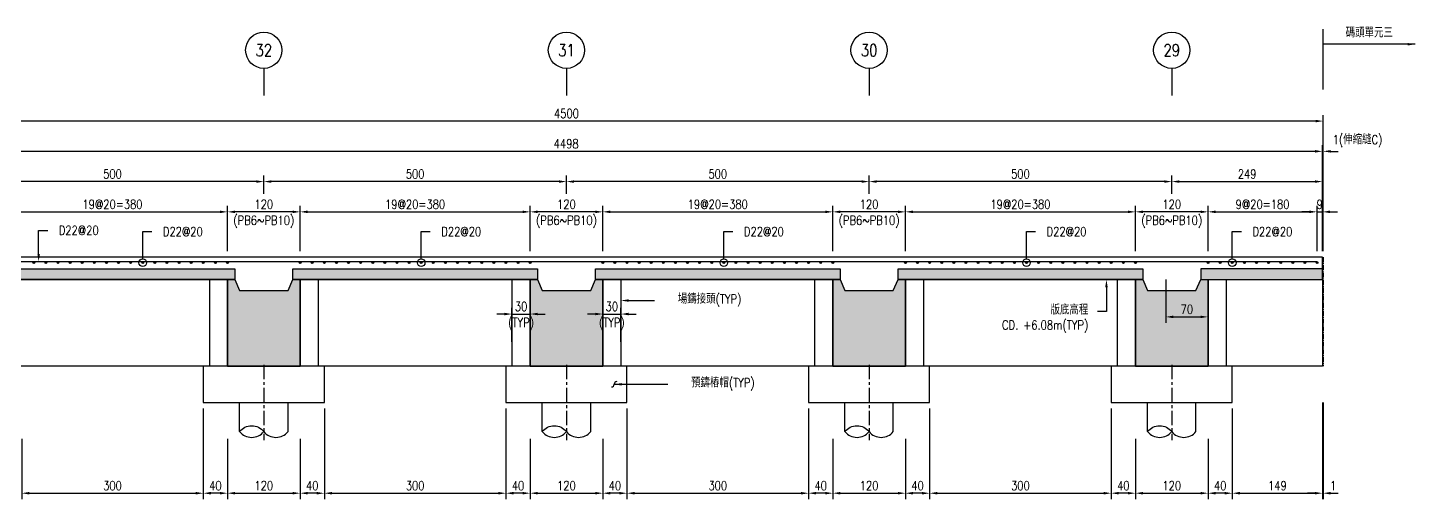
# Model space of a CAD drawing. Extents: x -791 to 13121, y -31587 to 2944.
# Drawn here: x 10134 to 12426, y -20940 to -20160 of the extents above; entities that cross this region are included whole.
import ezdxf
from ezdxf import colors
from ezdxf.entities.mleader import LeaderData, LeaderLine
from ezdxf.enums import TextEntityAlignment as Align
from ezdxf.math import Vec2, Vec3

# ---------------------------------------------------------------- set-up
doc = ezdxf.new("R2010")
doc.units = 0
doc.header["$LTSCALE"] = 0.05
doc.linetypes.add('CENTER', pattern=[50.8, 31.75, -6.35, 6.35, -6.35])
doc.layers.get('0').update_dxf_attribs({"linetype": 'CONTINUOUS'})
doc.layers.get('Defpoints').update_dxf_attribs({"linetype": 'CONTINUOUS'})
for name, color, linetype in [('HB_0', 7, 'CONTINUOUS'), ('HB_DIM', 1, 'CONTINUOUS'), ('HB_ReBar', 3, 'CONTINUOUS'), ('HB_SYMBOLS', 7, 'CONTINUOUS'), ('底圖', 7, 'CONTINUOUS'), ('預鑄梁', 4, 'CONTINUOUS'), ('預鑄版_HATCH', 253, 'CONTINUOUS')]:
    doc.layers.add(name, color=color, linetype=linetype)
doc.styles.get("Standard").update_dxf_attribs({"font": 'ROMANS.shx', "width": 0.8, "bigfont": 'lchinap.shx'})
doc.dimstyles.new('50cm', dxfattribs={"dimscale": 5, "dimtxt": 3, "dimasz": 2.5, "dimexe": 2, "dimexo": 2, "dimgap": 1, "dimtad": 1, "dimdsep": 46, "dimtxsty": 'Standard', "dimcen": 0, "dimclrt": 2, "dimadec": 0, "dimazin": 0, "dimtfac": 1, "dimtix": 1, "dimtmove": 2, "dimatfit": 3, "dimfxl": 0, "dimtolj": 1, "dimtzin": 0, "dimarcsym": 0})

# ---------------------------------------------------------------- blocks, each defined once
blk = doc.blocks.new('PS57')
at = {"layer": '預鑄版_HATCH', "linetype": 'Continuous'}
h = blk.add_hatch(color=256, dxfattribs=at)
h.dxf.hatch_style = 2
h.paths.add_polyline_path([(0, 18), (404, 18), (404, 0), (0, 0)])
at = {"layer": 'HB_0', "color": 7, "linetype": 'Continuous'}
blk.add_lwpolyline([(0, 18), (404, 18), (404, 0), (0, 0)], close=True, dxfattribs=at)
blk = doc.blocks.new('*D2085')
at = {"layer": 'Defpoints', "color": 0}
for p in [(690, 255), (310, 180), (690, 180)]:
    blk.add_point(p, dxfattribs=at)
at = {"layer": 'HB_DIM', "color": 0, "lineweight": -2}
for p, q in [((310, 190), (310, 265)), ((322.5, 255), (677.5, 255)), ((690, 190), (690, 265))]:
    blk.add_line(p, q, dxfattribs=at)
at = {"layer": 'HB_DIM', "color": 0}
for points in [[(322.5, 257.1), (322.5, 252.9), (310, 255)], [(677.5, 257.1), (677.5, 252.9), (690, 255)]]:
    blk.add_solid(points, dxfattribs=at)
at = {"layer": 'HB_DIM', "color": 2, "insert": (500, 267.5), "char_height": 15, "attachment_point": 5}
blk.add_mtext('\\A1;19@20=380', dxfattribs=at)
blk = doc.blocks.new('ReBarPoint')
at = {"layer": 'HB_0'}
h = blk.add_hatch(color=0, dxfattribs=at)
h.dxf.hatch_style = 1
edge = h.paths.add_edge_path()
edge.add_arc((0, 0), 1.5, 0, 360)
at = {"layer": 'HB_ReBar', "color": 0}
blk.add_circle((0, 0), 1.5, dxfattribs=at)
blk = doc.blocks.new('*D2086')
at = {"layer": 'Defpoints', "color": 0}
for p in [(350, -110), (650, -110), (650, -210)]:
    blk.add_point(p, dxfattribs=at)
at = {"layer": 'HB_DIM', "color": 0, "lineweight": -2}
for p, q in [((350, -120), (350, -220)), ((650, -120), (650, -220)), ((362.5, -210), (637.5, -210))]:
    blk.add_line(p, q, dxfattribs=at)
at = {"layer": 'HB_DIM', "color": 0}
for points in [[(362.5, -207.9), (362.5, -212.1), (350, -210)], [(637.5, -207.9), (637.5, -212.1), (650, -210)]]:
    blk.add_solid(points, dxfattribs=at)
at = {"layer": 'HB_DIM', "color": 2, "insert": (500, -197.5), "char_height": 15, "attachment_point": 5}
blk.add_mtext('\\A1;300', dxfattribs=at)
blk = doc.blocks.new('gr_t')
at = {"layer": 'HB_SYMBOLS', "color": 4, "linetype": 'Continuous'}
blk.add_line((0, -6), (0, -15), dxfattribs=at)
blk.add_circle((0, 0), 6, dxfattribs=at)
at = {"layer": 'HB_SYMBOLS', "color": 4, "linetype": 'Continuous', "width": 0.8}
blk.add_attdef('A', text='', height=4.5, dxfattribs=at).set_placement((0, 0), align=Align.MIDDLE)
blk = doc.blocks.new('*D2087')
at = {"layer": 'Defpoints', "color": 0}
for p in [(2499, 355), (2499, 180), (2500, 180)]:
    blk.add_point(p, dxfattribs=at)
at = {"layer": 'HB_DIM', "color": 0, "lineweight": -2}
for p, q in [((2486.5, 355), (2474, 355)), ((2499, 190), (2499, 365)), ((2500, 355), (2499, 355)), ((2500, 190), (2500, 365)), ((2512.5, 355), (2525, 355))]:
    blk.add_line(p, q, dxfattribs=at)
at = {"layer": 'HB_DIM', "color": 0}
for points in [[(2486.5, 357.1), (2486.5, 352.9), (2499, 355)], [(2512.5, 357.1), (2512.5, 352.9), (2500, 355)]]:
    blk.add_solid(points, dxfattribs=at)
at = {"layer": 'HB_DIM', "color": 2, "insert": (2556.9, 371.9), "char_height": 15, "attachment_point": 5}
blk.add_mtext('\\A1;1(伸縮縫C)', dxfattribs=at)
blk = doc.blocks.new('*D2088')
at = {"layer": 'Defpoints', "color": 0}
for p in [(2190, 255), (1810, 180), (2190, 180)]:
    blk.add_point(p, dxfattribs=at)
at = {"layer": 'HB_DIM', "color": 0, "lineweight": -2}
for p, q in [((1810, 190), (1810, 265)), ((1822.5, 255), (2177.5, 255)), ((2190, 190), (2190, 265))]:
    blk.add_line(p, q, dxfattribs=at)
at = {"layer": 'HB_DIM', "color": 0}
for points in [[(1822.5, 257.1), (1822.5, 252.9), (1810, 255)], [(2177.5, 257.1), (2177.5, 252.9), (2190, 255)]]:
    blk.add_solid(points, dxfattribs=at)
at = {"layer": 'HB_DIM', "color": 2, "insert": (2000, 267.5), "char_height": 15, "attachment_point": 5}
blk.add_mtext('\\A1;19@20=380', dxfattribs=at)
blk = doc.blocks.new('預鑄樁帽2x2')
at = {"layer": 'HB_0'}
blk.add_lwpolyline([(-100, 0), (100, 0), (100, 60), (-100, 60)], close=True, dxfattribs=at)
blk = doc.blocks.new('*D2089')
at = {"layer": 'Defpoints', "color": 0}
for p in [(1690, 255), (1310, 180), (1690, 180)]:
    blk.add_point(p, dxfattribs=at)
at = {"layer": 'HB_DIM', "color": 0, "lineweight": -2}
for p, q in [((1310, 190), (1310, 265)), ((1322.5, 255), (1677.5, 255)), ((1690, 190), (1690, 265))]:
    blk.add_line(p, q, dxfattribs=at)
at = {"layer": 'HB_DIM', "color": 0}
for points in [[(1322.5, 257.1), (1322.5, 252.9), (1310, 255)], [(1677.5, 257.1), (1677.5, 252.9), (1690, 255)]]:
    blk.add_solid(points, dxfattribs=at)
at = {"layer": 'HB_DIM', "color": 2, "insert": (1500, 267.5), "char_height": 15, "attachment_point": 5}
blk.add_mtext('\\A1;19@20=380', dxfattribs=at)
blk = doc.blocks.new('*D2090')
at = {"layer": 'Defpoints', "color": 0}
for p in [(1190, 255), (810, 180), (1190, 180)]:
    blk.add_point(p, dxfattribs=at)
at = {"layer": 'HB_DIM', "color": 0, "lineweight": -2}
for p, q in [((810, 190), (810, 265)), ((822.5, 255), (1177.5, 255)), ((1190, 190), (1190, 265))]:
    blk.add_line(p, q, dxfattribs=at)
at = {"layer": 'HB_DIM', "color": 0}
for points in [[(822.5, 257.1), (822.5, 252.9), (810, 255)], [(1177.5, 257.1), (1177.5, 252.9), (1190, 255)]]:
    blk.add_solid(points, dxfattribs=at)
at = {"layer": 'HB_DIM', "color": 2, "insert": (1000, 267.5), "char_height": 15, "attachment_point": 5}
blk.add_mtext('\\A1;19@20=380', dxfattribs=at)
blk = doc.blocks.new('*D2091')
at = {"layer": 'Defpoints', "color": 0}
for p in [(2490, 255), (2310, 180), (2490, 180)]:
    blk.add_point(p, dxfattribs=at)
at = {"layer": 'HB_DIM', "color": 0, "lineweight": -2}
for p, q in [((2310, 190), (2310, 265)), ((2322.5, 255), (2477.5, 255)), ((2490, 190), (2490, 265))]:
    blk.add_line(p, q, dxfattribs=at)
at = {"layer": 'HB_DIM', "color": 0}
for points in [[(2322.5, 257.1), (2322.5, 252.9), (2310, 255)], [(2477.5, 257.1), (2477.5, 252.9), (2490, 255)]]:
    blk.add_solid(points, dxfattribs=at)
at = {"layer": 'HB_DIM', "color": 2, "insert": (2400, 267.5), "char_height": 15, "attachment_point": 5}
blk.add_mtext('\\A1;9@20=180', dxfattribs=at)
blk = doc.blocks.new('*D2092')
at = {"layer": 'Defpoints', "color": 0}
for p in [(2499, 255), (2490, 180), (2499, 180)]:
    blk.add_point(p, dxfattribs=at)
at = {"layer": 'HB_DIM', "color": 0, "lineweight": -2}
for p, q in [((2477.5, 255), (2465, 255)), ((2490, 190), (2490, 265)), ((2490, 255), (2499, 255)), ((2499, 190), (2499, 265)), ((2511.5, 255), (2524, 255))]:
    blk.add_line(p, q, dxfattribs=at)
at = {"layer": 'HB_DIM', "color": 0}
for points in [[(2477.5, 257.1), (2477.5, 252.9), (2490, 255)], [(2511.5, 257.1), (2511.5, 252.9), (2499, 255)]]:
    blk.add_solid(points, dxfattribs=at)
at = {"layer": 'HB_DIM', "color": 2, "insert": (2494.5, 267.5), "char_height": 15, "attachment_point": 5}
blk.add_mtext('\\A1;9', dxfattribs=at)
blk = doc.blocks.new('*D2093')
at = {"layer": 'Defpoints', "color": 0}
for p in [(2240, 153), (2310, 143), (2310, 81.4)]:
    blk.add_point(p, dxfattribs=at)
at = {"layer": 'HB_DIM', "color": 0, "lineweight": -2}
for p, q in [((2240, 143), (2240, 71.4)), ((2310, 133), (2310, 71.4)), ((2252.5, 81.4), (2297.5, 81.4))]:
    blk.add_line(p, q, dxfattribs=at)
at = {"layer": 'HB_DIM', "color": 0}
for points in [[(2252.5, 83.5), (2252.5, 79.3), (2240, 81.4)], [(2297.5, 83.5), (2297.5, 79.3), (2310, 81.4)]]:
    blk.add_solid(points, dxfattribs=at)
at = {"layer": 'HB_DIM', "color": 2, "insert": (2275, 93.9), "char_height": 15, "attachment_point": 5}
blk.add_mtext('\\A1;70', dxfattribs=at)
blk = doc.blocks.new('*D2094')
at = {"layer": 'Defpoints', "color": 0}
for p in [(1850, -110), (2150, -110), (2150, -210)]:
    blk.add_point(p, dxfattribs=at)
at = {"layer": 'HB_DIM', "color": 0, "lineweight": -2}
for p, q in [((1850, -120), (1850, -220)), ((2150, -120), (2150, -220)), ((1862.5, -210), (2137.5, -210))]:
    blk.add_line(p, q, dxfattribs=at)
at = {"layer": 'HB_DIM', "color": 0}
for points in [[(1862.5, -207.9), (1862.5, -212.1), (1850, -210)], [(2137.5, -207.9), (2137.5, -212.1), (2150, -210)]]:
    blk.add_solid(points, dxfattribs=at)
at = {"layer": 'HB_DIM', "color": 2, "insert": (2000, -197.5), "char_height": 15, "attachment_point": 5}
blk.add_mtext('\\A1;300', dxfattribs=at)
blk = doc.blocks.new('*D2095')
at = {"layer": 'Defpoints', "color": 0}
for p in [(2499, -50), (2350, -110), (2499, -210)]:
    blk.add_point(p, dxfattribs=at)
at = {"layer": 'HB_DIM', "color": 0, "lineweight": -2}
for p, q in [((2499, -60), (2499, -220)), ((2350, -120), (2350, -220)), ((2362.5, -210), (2486.5, -210))]:
    blk.add_line(p, q, dxfattribs=at)
at = {"layer": 'HB_DIM', "color": 0}
for points in [[(2362.5, -207.9), (2362.5, -212.1), (2350, -210)], [(2486.5, -207.9), (2486.5, -212.1), (2499, -210)]]:
    blk.add_solid(points, dxfattribs=at)
at = {"layer": 'HB_DIM', "color": 2, "insert": (2424.5, -197.5), "char_height": 15, "attachment_point": 5}
blk.add_mtext('\\A1;149', dxfattribs=at)
blk = doc.blocks.new('*D2096')
at = {"layer": 'Defpoints', "color": 0}
for p in [(1350, -110), (1650, -110), (1650, -210)]:
    blk.add_point(p, dxfattribs=at)
at = {"layer": 'HB_DIM', "color": 0, "lineweight": -2}
for p, q in [((1350, -120), (1350, -220)), ((1650, -120), (1650, -220)), ((1362.5, -210), (1637.5, -210))]:
    blk.add_line(p, q, dxfattribs=at)
at = {"layer": 'HB_DIM', "color": 0}
for points in [[(1362.5, -207.9), (1362.5, -212.1), (1350, -210)], [(1637.5, -207.9), (1637.5, -212.1), (1650, -210)]]:
    blk.add_solid(points, dxfattribs=at)
at = {"layer": 'HB_DIM', "color": 2, "insert": (1500, -197.5), "char_height": 15, "attachment_point": 5}
blk.add_mtext('\\A1;300', dxfattribs=at)
blk = doc.blocks.new('*D2097')
at = {"layer": 'Defpoints', "color": 0}
for p in [(850, -110), (1150, -110), (1150, -210)]:
    blk.add_point(p, dxfattribs=at)
at = {"layer": 'HB_DIM', "color": 0, "lineweight": -2}
for p, q in [((850, -120), (850, -220)), ((1150, -120), (1150, -220)), ((862.5, -210), (1137.5, -210))]:
    blk.add_line(p, q, dxfattribs=at)
at = {"layer": 'HB_DIM', "color": 0}
for points in [[(862.5, -207.9), (862.5, -212.1), (850, -210)], [(1137.5, -207.9), (1137.5, -212.1), (1150, -210)]]:
    blk.add_solid(points, dxfattribs=at)
at = {"layer": 'HB_DIM', "color": 2, "insert": (1000, -197.5), "char_height": 15, "attachment_point": 5}
blk.add_mtext('\\A1;300', dxfattribs=at)
blk = doc.blocks.new('*D2098')
at = {"layer": 'Defpoints', "color": 0}
for p in [(2499, -50), (2500, -50), (2500, -210)]:
    blk.add_point(p, dxfattribs=at)
at = {"layer": 'HB_DIM', "color": 0, "lineweight": -2}
for p, q in [((2499, -60), (2499, -220)), ((2500, -60), (2500, -220)), ((2486.5, -210), (2474, -210)), ((2499, -210), (2500, -210)), ((2512.5, -210), (2525, -210))]:
    blk.add_line(p, q, dxfattribs=at)
at = {"layer": 'HB_DIM', "color": 0}
for points in [[(2486.5, -207.9), (2486.5, -212.1), (2499, -210)], [(2512.5, -207.9), (2512.5, -212.1), (2500, -210)]]:
    blk.add_solid(points, dxfattribs=at)
at = {"layer": 'HB_DIM', "color": 2, "insert": (2516.6, -197.5), "char_height": 15, "attachment_point": 5}
blk.add_mtext('\\A1;1', dxfattribs=at)
blk = doc.blocks.new('PS7a')
at = {"layer": '預鑄版_HATCH', "linetype": 'Continuous'}
h = blk.add_hatch(color=256, dxfattribs=at)
h.dxf.hatch_style = 2
h.paths.add_polyline_path([(23601.6, 1829.4), (23802.6, 1829.4), (23802.6, 1811.4), (23601.6, 1811.4)])
at = {"layer": 'HB_0', "color": 7, "linetype": 'Continuous'}
blk.add_lwpolyline([(23601.6, 1829.4), (23802.6, 1829.4), (23802.6, 1811.4), (23601.6, 1811.4)], close=True, dxfattribs=at)
blk = doc.blocks.new('*D2101')
at = {"layer": 'Defpoints', "color": 0}
for p in [(0, 405), (0, 405), (2500, 355.1)]:
    blk.add_point(p, dxfattribs=at)
at = {"layer": 'HB_DIM', "color": 0, "lineweight": -2}
for p, q in [((2500, 365.1), (2500, 415)), ((2487.5, 405), (12.5, 405))]:
    blk.add_line(p, q, dxfattribs=at)
at = {"layer": 'HB_DIM', "color": 0}
for points in [[(12.5, 407.1), (12.5, 402.9), (0, 405)], [(2487.5, 407.1), (2487.5, 402.9), (2500, 405)]]:
    blk.add_solid(points, dxfattribs=at)
at = {"layer": 'HB_DIM', "color": 2, "insert": (1250, 417.5), "char_height": 15, "attachment_point": 5}
blk.add_mtext('\\A1;4500', dxfattribs=at)
blk = doc.blocks.new('*D2102')
at = {"layer": 'Defpoints', "color": 0}
for p in [(0, 355), (0, 355), (2499, 305.1)]:
    blk.add_point(p, dxfattribs=at)
at = {"layer": 'HB_DIM', "color": 0, "lineweight": -2}
for p, q in [((2486.5, 355), (12.5, 355)), ((2499, 315.1), (2499, 365))]:
    blk.add_line(p, q, dxfattribs=at)
at = {"layer": 'HB_DIM', "color": 0}
for points in [[(12.5, 357.1), (12.5, 352.9), (0, 355)], [(2486.5, 357.1), (2486.5, 352.9), (2499, 355)]]:
    blk.add_solid(points, dxfattribs=at)
at = {"layer": 'HB_DIM', "color": 2, "insert": (1249.5, 367.5), "char_height": 15, "attachment_point": 5}
blk.add_mtext('\\A1;4498', dxfattribs=at)
blk = doc.blocks.new('_DotBlank')
at = {"color": 0, "linetype": 'ByBlock', "lineweight": -2}
blk.add_line((-0.5, 0), (-1, 0), dxfattribs=at)
blk.add_circle((0, 0), 0.5, dxfattribs=at)
blk = doc.blocks.new('PB7')
at = {"layer": 'HB_0'}
h = blk.add_hatch(color=253, dxfattribs=at)
h.dxf.hatch_style = 1
h.paths.add_polyline_path([(0, 0), (0, 143), (12, 143), (20, 125), (100, 125), (108, 143), (120, 143), (120, 0)])
at = {"layer": '預鑄梁'}
blk.add_lwpolyline([(0, 0), (0, 143), (12, 143), (20, 125), (100, 125), (108, 143), (120, 143), (120, 0), (0, 0)], dxfattribs=at)
blk = doc.blocks.new('*D2103')
at = {"layer": 'Defpoints', "color": 0}
for p in [(1190, 86.1), (1160, 30), (1190, 30)]:
    blk.add_point(p, dxfattribs=at)
at = {"layer": 'HB_DIM', "color": 0, "lineweight": -2}
for p, q in [((1160, 40), (1160, 96.1)), ((1190, 40), (1190, 96.1)), ((1147.5, 86.1), (1135, 86.1)), ((1160, 86.1), (1190, 86.1)), ((1202.5, 86.1), (1215, 86.1))]:
    blk.add_line(p, q, dxfattribs=at)
at = {"layer": 'HB_DIM', "color": 0}
for points in [[(1147.5, 88.2), (1147.5, 84), (1160, 86.1)], [(1202.5, 88.2), (1202.5, 84), (1190, 86.1)]]:
    blk.add_solid(points, dxfattribs=at)
at = {"layer": 'HB_DIM', "color": 2, "char_height": 15, "attachment_point": 5}
for s, insert in [('\\A1;30', (1175, 98.6)), ('\\A1;(TYP)', (1175, 69.6))]:
    blk.add_mtext(s, dxfattribs=dict(at, insert=insert))
blk = doc.blocks.new('*D2104')
at = {"layer": 'Defpoints', "color": 0}
for p in [(1340, 86.1), (1310, 30), (1340, 30)]:
    blk.add_point(p, dxfattribs=at)
at = {"layer": 'HB_DIM', "color": 0, "lineweight": -2}
for p, q in [((1310, 40), (1310, 96.1)), ((1340, 40), (1340, 96.1)), ((1297.5, 86.1), (1285, 86.1)), ((1310, 86.1), (1340, 86.1)), ((1352.5, 86.1), (1365, 86.1))]:
    blk.add_line(p, q, dxfattribs=at)
at = {"layer": 'HB_DIM', "color": 0}
for points in [[(1297.5, 88.2), (1297.5, 84), (1310, 86.1)], [(1352.5, 88.2), (1352.5, 84), (1340, 86.1)]]:
    blk.add_solid(points, dxfattribs=at)
at = {"layer": 'HB_DIM', "color": 2, "char_height": 15, "attachment_point": 5}
for s, insert in [('\\A1;30', (1325, 98.6)), ('\\A1;(TYP)', (1325, 69.6))]:
    blk.add_mtext(s, dxfattribs=dict(at, insert=insert))
blk = doc.blocks.new('*D2105')
at = {"layer": 'Defpoints', "color": 0}
for p in [(250, 305), (250, 275), (750, 275)]:
    blk.add_point(p, dxfattribs=at)
at = {"layer": 'HB_DIM', "color": 0, "lineweight": -2}
for p, q in [((250, 285), (250, 315)), ((737.5, 305), (262.5, 305)), ((750, 285), (750, 315))]:
    blk.add_line(p, q, dxfattribs=at)
at = {"layer": 'HB_DIM', "color": 0}
for points in [[(262.5, 307.1), (262.5, 302.9), (250, 305)], [(737.5, 307.1), (737.5, 302.9), (750, 305)]]:
    blk.add_solid(points, dxfattribs=at)
at = {"layer": 'HB_DIM', "color": 2, "insert": (500, 317.5), "char_height": 15, "attachment_point": 5}
blk.add_mtext('\\A1;500', dxfattribs=at)
blk = doc.blocks.new('*D2106')
at = {"layer": 'Defpoints', "color": 0}
for p in [(2499, 305), (2250, 275), (2499, 275)]:
    blk.add_point(p, dxfattribs=at)
at = {"layer": 'HB_DIM', "color": 0, "lineweight": -2}
for p, q in [((2250, 285), (2250, 315)), ((2262.5, 305), (2486.5, 305)), ((2499, 285), (2499, 315))]:
    blk.add_line(p, q, dxfattribs=at)
at = {"layer": 'HB_DIM', "color": 0}
for points in [[(2262.5, 307.1), (2262.5, 302.9), (2250, 305)], [(2486.5, 307.1), (2486.5, 302.9), (2499, 305)]]:
    blk.add_solid(points, dxfattribs=at)
at = {"layer": 'HB_DIM', "color": 2, "insert": (2374.5, 317.5), "char_height": 15, "attachment_point": 5}
blk.add_mtext('\\A1;249', dxfattribs=at)
blk = doc.blocks.new('*D2107')
at = {"layer": 'Defpoints', "color": 0}
for p in [(1750, 305), (1750, 275), (2250, 275)]:
    blk.add_point(p, dxfattribs=at)
at = {"layer": 'HB_DIM', "color": 0, "lineweight": -2}
for p, q in [((1750, 285), (1750, 315)), ((2237.5, 305), (1762.5, 305)), ((2250, 285), (2250, 315))]:
    blk.add_line(p, q, dxfattribs=at)
at = {"layer": 'HB_DIM', "color": 0}
for points in [[(1762.5, 307.1), (1762.5, 302.9), (1750, 305)], [(2237.5, 307.1), (2237.5, 302.9), (2250, 305)]]:
    blk.add_solid(points, dxfattribs=at)
at = {"layer": 'HB_DIM', "color": 2, "insert": (2000, 317.5), "char_height": 15, "attachment_point": 5}
blk.add_mtext('\\A1;500', dxfattribs=at)
blk = doc.blocks.new('*D2108')
at = {"layer": 'Defpoints', "color": 0}
for p in [(1250, 305), (1250, 275), (1750, 275)]:
    blk.add_point(p, dxfattribs=at)
at = {"layer": 'HB_DIM', "color": 0, "lineweight": -2}
for p, q in [((1250, 285), (1250, 315)), ((1737.5, 305), (1262.5, 305)), ((1750, 285), (1750, 315))]:
    blk.add_line(p, q, dxfattribs=at)
at = {"layer": 'HB_DIM', "color": 0}
for points in [[(1262.5, 307.1), (1262.5, 302.9), (1250, 305)], [(1737.5, 307.1), (1737.5, 302.9), (1750, 305)]]:
    blk.add_solid(points, dxfattribs=at)
at = {"layer": 'HB_DIM', "color": 2, "insert": (1500, 317.5), "char_height": 15, "attachment_point": 5}
blk.add_mtext('\\A1;500', dxfattribs=at)
blk = doc.blocks.new('*D2109')
at = {"layer": 'Defpoints', "color": 0}
for p in [(750, 305), (750, 275), (1250, 275)]:
    blk.add_point(p, dxfattribs=at)
at = {"layer": 'HB_DIM', "color": 0, "lineweight": -2}
for p, q in [((750, 285), (750, 315)), ((1237.5, 305), (762.5, 305)), ((1250, 285), (1250, 315))]:
    blk.add_line(p, q, dxfattribs=at)
at = {"layer": 'HB_DIM', "color": 0}
for points in [[(762.5, 307.1), (762.5, 302.9), (750, 305)], [(1237.5, 307.1), (1237.5, 302.9), (1250, 305)]]:
    blk.add_solid(points, dxfattribs=at)
at = {"layer": 'HB_DIM', "color": 2, "insert": (1000, 317.5), "char_height": 15, "attachment_point": 5}
blk.add_mtext('\\A1;500', dxfattribs=at)
blk = doc.blocks.new('*D2112')
at = {"layer": 'Defpoints', "color": 0}
for p in [(690, 255), (690, 180), (810, 180)]:
    blk.add_point(p, dxfattribs=at)
at = {"layer": 'HB_DIM', "color": 0, "lineweight": -2}
for p, q in [((690, 190), (690, 265)), ((797.5, 255), (702.5, 255)), ((810, 190), (810, 265))]:
    blk.add_line(p, q, dxfattribs=at)
at = {"layer": 'HB_DIM', "color": 0}
for points in [[(702.5, 257.1), (702.5, 252.9), (690, 255)], [(797.5, 257.1), (797.5, 252.9), (810, 255)]]:
    blk.add_solid(points, dxfattribs=at)
at = {"layer": 'HB_DIM', "color": 2, "char_height": 15, "attachment_point": 5}
for s, insert in [('\\A1;120', (750, 267.5)), ('\\A1;(PB6~PB10)', (750, 238.6))]:
    blk.add_mtext(s, dxfattribs=dict(at, insert=insert))
blk = doc.blocks.new('*D2113')
at = {"layer": 'Defpoints', "color": 0}
for p in [(1190, 255), (1190, 180), (1310, 180)]:
    blk.add_point(p, dxfattribs=at)
at = {"layer": 'HB_DIM', "color": 0, "lineweight": -2}
for p, q in [((1190, 190), (1190, 265)), ((1297.5, 255), (1202.5, 255)), ((1310, 190), (1310, 265))]:
    blk.add_line(p, q, dxfattribs=at)
at = {"layer": 'HB_DIM', "color": 0}
for points in [[(1202.5, 257.1), (1202.5, 252.9), (1190, 255)], [(1297.5, 257.1), (1297.5, 252.9), (1310, 255)]]:
    blk.add_solid(points, dxfattribs=at)
at = {"layer": 'HB_DIM', "color": 2, "char_height": 15, "attachment_point": 5}
for s, insert in [('\\A1;120', (1250, 267.5)), ('\\A1;(PB6~PB10)', (1250, 238.6))]:
    blk.add_mtext(s, dxfattribs=dict(at, insert=insert))
blk = doc.blocks.new('*D2114')
at = {"layer": 'Defpoints', "color": 0}
for p in [(1690, 255), (1690, 180), (1810, 180)]:
    blk.add_point(p, dxfattribs=at)
at = {"layer": 'HB_DIM', "color": 0, "lineweight": -2}
for p, q in [((1690, 190), (1690, 265)), ((1797.5, 255), (1702.5, 255)), ((1810, 190), (1810, 265))]:
    blk.add_line(p, q, dxfattribs=at)
at = {"layer": 'HB_DIM', "color": 0}
for points in [[(1702.5, 257.1), (1702.5, 252.9), (1690, 255)], [(1797.5, 257.1), (1797.5, 252.9), (1810, 255)]]:
    blk.add_solid(points, dxfattribs=at)
at = {"layer": 'HB_DIM', "color": 2, "char_height": 15, "attachment_point": 5}
for s, insert in [('\\A1;120', (1750, 267.5)), ('\\A1;(PB6~PB10)', (1750, 238.6))]:
    blk.add_mtext(s, dxfattribs=dict(at, insert=insert))
blk = doc.blocks.new('*D2115')
at = {"layer": 'Defpoints', "color": 0}
for p in [(2190, 255), (2190, 180), (2310, 180)]:
    blk.add_point(p, dxfattribs=at)
at = {"layer": 'HB_DIM', "color": 0, "lineweight": -2}
for p, q in [((2190, 190), (2190, 265)), ((2297.5, 255), (2202.5, 255)), ((2310, 190), (2310, 265))]:
    blk.add_line(p, q, dxfattribs=at)
at = {"layer": 'HB_DIM', "color": 0}
for points in [[(2202.5, 257.1), (2202.5, 252.9), (2190, 255)], [(2297.5, 257.1), (2297.5, 252.9), (2310, 255)]]:
    blk.add_solid(points, dxfattribs=at)
at = {"layer": 'HB_DIM', "color": 2, "char_height": 15, "attachment_point": 5}
for s, insert in [('\\A1;120', (2250, 267.5)), ('\\A1;(PB6~PB10)', (2250, 238.6))]:
    blk.add_mtext(s, dxfattribs=dict(at, insert=insert))
blk = doc.blocks.new('80cm直樁')
at = {"layer": 'HB_0', "linetype": 'Continuous'}
for p, q in [((-40, -48.1), (-40, 0)), ((40, -48.1), (40, 0))]:
    blk.add_line(p, q, dxfattribs=at)
for points in [[(-40, -48.1, -0.48), (0, -48.1, 0.48), (40, -48.1, 0.48)], [(-40, -48.1, 0.48), (0, -48.1, 0.48)]]:
    blk.add_lwpolyline(points, format="xyb", dxfattribs=at)
at = {"layer": 'HB_DIM', "color": 1, "linetype": 'CENTER', "ltscale": 15}
blk.add_line((0, 62.2), (0, -62.2), dxfattribs=at)
blk = doc.blocks.new('*D2119')
at = {"layer": 'Defpoints', "color": 0}
for p in [(690, -110), (810, -110), (810, -210)]:
    blk.add_point(p, dxfattribs=at)
at = {"layer": 'HB_DIM', "color": 0, "lineweight": -2}
for p, q in [((690, -120), (690, -220)), ((810, -120), (810, -220)), ((702.5, -210), (797.5, -210))]:
    blk.add_line(p, q, dxfattribs=at)
at = {"layer": 'HB_DIM', "color": 0}
for points in [[(702.5, -207.9), (702.5, -212.1), (690, -210)], [(797.5, -207.9), (797.5, -212.1), (810, -210)]]:
    blk.add_solid(points, dxfattribs=at)
at = {"layer": 'HB_DIM', "color": 2, "insert": (750, -197.5), "char_height": 15, "attachment_point": 5}
blk.add_mtext('\\A1;120', dxfattribs=at)
blk = doc.blocks.new('*D2120')
at = {"layer": 'Defpoints', "color": 0}
for p in [(850, -60), (810, -110), (810, -210)]:
    blk.add_point(p, dxfattribs=at)
at = {"layer": 'HB_DIM', "color": 0, "lineweight": -2}
for p, q in [((850, -70), (850, -220)), ((810, -120), (810, -220)), ((837.5, -210), (822.5, -210))]:
    blk.add_line(p, q, dxfattribs=at)
at = {"layer": 'HB_DIM', "color": 0}
for points in [[(822.5, -207.9), (822.5, -212.1), (810, -210)], [(837.5, -207.9), (837.5, -212.1), (850, -210)]]:
    blk.add_solid(points, dxfattribs=at)
at = {"layer": 'HB_DIM', "color": 2, "insert": (830, -197.5), "char_height": 15, "attachment_point": 5}
blk.add_mtext('\\A1;40', dxfattribs=at)
blk = doc.blocks.new('*D2121')
at = {"layer": 'Defpoints', "color": 0}
for p in [(650, -60), (690, -110), (650, -210)]:
    blk.add_point(p, dxfattribs=at)
at = {"layer": 'HB_DIM', "color": 0, "lineweight": -2}
for p, q in [((650, -70), (650, -220)), ((690, -120), (690, -220)), ((677.5, -210), (662.5, -210))]:
    blk.add_line(p, q, dxfattribs=at)
at = {"layer": 'HB_DIM', "color": 0}
for points in [[(662.5, -207.9), (662.5, -212.1), (650, -210)], [(677.5, -207.9), (677.5, -212.1), (690, -210)]]:
    blk.add_solid(points, dxfattribs=at)
at = {"layer": 'HB_DIM', "color": 2, "insert": (670, -197.5), "char_height": 15, "attachment_point": 5}
blk.add_mtext('\\A1;40', dxfattribs=at)
blk = doc.blocks.new('*D2122')
at = {"layer": 'Defpoints', "color": 0}
for p in [(1190, -110), (1310, -110), (1310, -210)]:
    blk.add_point(p, dxfattribs=at)
at = {"layer": 'HB_DIM', "color": 0, "lineweight": -2}
for p, q in [((1190, -120), (1190, -220)), ((1310, -120), (1310, -220)), ((1202.5, -210), (1297.5, -210))]:
    blk.add_line(p, q, dxfattribs=at)
at = {"layer": 'HB_DIM', "color": 0}
for points in [[(1202.5, -207.9), (1202.5, -212.1), (1190, -210)], [(1297.5, -207.9), (1297.5, -212.1), (1310, -210)]]:
    blk.add_solid(points, dxfattribs=at)
at = {"layer": 'HB_DIM', "color": 2, "insert": (1250, -197.5), "char_height": 15, "attachment_point": 5}
blk.add_mtext('\\A1;120', dxfattribs=at)
blk = doc.blocks.new('*D2123')
at = {"layer": 'Defpoints', "color": 0}
for p in [(1350, -60), (1310, -110), (1310, -210)]:
    blk.add_point(p, dxfattribs=at)
at = {"layer": 'HB_DIM', "color": 0, "lineweight": -2}
for p, q in [((1350, -70), (1350, -220)), ((1310, -120), (1310, -220)), ((1337.5, -210), (1322.5, -210))]:
    blk.add_line(p, q, dxfattribs=at)
at = {"layer": 'HB_DIM', "color": 0}
for points in [[(1322.5, -207.9), (1322.5, -212.1), (1310, -210)], [(1337.5, -207.9), (1337.5, -212.1), (1350, -210)]]:
    blk.add_solid(points, dxfattribs=at)
at = {"layer": 'HB_DIM', "color": 2, "insert": (1330, -197.5), "char_height": 15, "attachment_point": 5}
blk.add_mtext('\\A1;40', dxfattribs=at)
blk = doc.blocks.new('*D2124')
at = {"layer": 'Defpoints', "color": 0}
for p in [(1150, -60), (1190, -110), (1150, -210)]:
    blk.add_point(p, dxfattribs=at)
at = {"layer": 'HB_DIM', "color": 0, "lineweight": -2}
for p, q in [((1150, -70), (1150, -220)), ((1190, -120), (1190, -220)), ((1177.5, -210), (1162.5, -210))]:
    blk.add_line(p, q, dxfattribs=at)
at = {"layer": 'HB_DIM', "color": 0}
for points in [[(1162.5, -207.9), (1162.5, -212.1), (1150, -210)], [(1177.5, -207.9), (1177.5, -212.1), (1190, -210)]]:
    blk.add_solid(points, dxfattribs=at)
at = {"layer": 'HB_DIM', "color": 2, "insert": (1170, -197.5), "char_height": 15, "attachment_point": 5}
blk.add_mtext('\\A1;40', dxfattribs=at)
blk = doc.blocks.new('*D2125')
at = {"layer": 'Defpoints', "color": 0}
for p in [(1690, -110), (1810, -110), (1810, -210)]:
    blk.add_point(p, dxfattribs=at)
at = {"layer": 'HB_DIM', "color": 0, "lineweight": -2}
for p, q in [((1690, -120), (1690, -220)), ((1810, -120), (1810, -220)), ((1702.5, -210), (1797.5, -210))]:
    blk.add_line(p, q, dxfattribs=at)
at = {"layer": 'HB_DIM', "color": 0}
for points in [[(1702.5, -207.9), (1702.5, -212.1), (1690, -210)], [(1797.5, -207.9), (1797.5, -212.1), (1810, -210)]]:
    blk.add_solid(points, dxfattribs=at)
at = {"layer": 'HB_DIM', "color": 2, "insert": (1750, -197.5), "char_height": 15, "attachment_point": 5}
blk.add_mtext('\\A1;120', dxfattribs=at)
blk = doc.blocks.new('*D2126')
at = {"layer": 'Defpoints', "color": 0}
for p in [(1850, -60), (1810, -110), (1810, -210)]:
    blk.add_point(p, dxfattribs=at)
at = {"layer": 'HB_DIM', "color": 0, "lineweight": -2}
for p, q in [((1850, -70), (1850, -220)), ((1810, -120), (1810, -220)), ((1837.5, -210), (1822.5, -210))]:
    blk.add_line(p, q, dxfattribs=at)
at = {"layer": 'HB_DIM', "color": 0}
for points in [[(1822.5, -207.9), (1822.5, -212.1), (1810, -210)], [(1837.5, -207.9), (1837.5, -212.1), (1850, -210)]]:
    blk.add_solid(points, dxfattribs=at)
at = {"layer": 'HB_DIM', "color": 2, "insert": (1830, -197.5), "char_height": 15, "attachment_point": 5}
blk.add_mtext('\\A1;40', dxfattribs=at)
blk = doc.blocks.new('*D2127')
at = {"layer": 'Defpoints', "color": 0}
for p in [(1650, -60), (1690, -110), (1650, -210)]:
    blk.add_point(p, dxfattribs=at)
at = {"layer": 'HB_DIM', "color": 0, "lineweight": -2}
for p, q in [((1650, -70), (1650, -220)), ((1690, -120), (1690, -220)), ((1677.5, -210), (1662.5, -210))]:
    blk.add_line(p, q, dxfattribs=at)
at = {"layer": 'HB_DIM', "color": 0}
for points in [[(1662.5, -207.9), (1662.5, -212.1), (1650, -210)], [(1677.5, -207.9), (1677.5, -212.1), (1690, -210)]]:
    blk.add_solid(points, dxfattribs=at)
at = {"layer": 'HB_DIM', "color": 2, "insert": (1670, -197.5), "char_height": 15, "attachment_point": 5}
blk.add_mtext('\\A1;40', dxfattribs=at)
blk = doc.blocks.new('*D2128')
at = {"layer": 'Defpoints', "color": 0}
for p in [(2190, -110), (2310, -110), (2310, -210)]:
    blk.add_point(p, dxfattribs=at)
at = {"layer": 'HB_DIM', "color": 0, "lineweight": -2}
for p, q in [((2190, -120), (2190, -220)), ((2310, -120), (2310, -220)), ((2202.5, -210), (2297.5, -210))]:
    blk.add_line(p, q, dxfattribs=at)
at = {"layer": 'HB_DIM', "color": 0}
for points in [[(2202.5, -207.9), (2202.5, -212.1), (2190, -210)], [(2297.5, -207.9), (2297.5, -212.1), (2310, -210)]]:
    blk.add_solid(points, dxfattribs=at)
at = {"layer": 'HB_DIM', "color": 2, "insert": (2250, -197.5), "char_height": 15, "attachment_point": 5}
blk.add_mtext('\\A1;120', dxfattribs=at)
blk = doc.blocks.new('*D2129')
at = {"layer": 'Defpoints', "color": 0}
for p in [(2350, -60), (2310, -110), (2310, -210)]:
    blk.add_point(p, dxfattribs=at)
at = {"layer": 'HB_DIM', "color": 0, "lineweight": -2}
for p, q in [((2350, -70), (2350, -220)), ((2310, -120), (2310, -220)), ((2337.5, -210), (2322.5, -210))]:
    blk.add_line(p, q, dxfattribs=at)
at = {"layer": 'HB_DIM', "color": 0}
for points in [[(2322.5, -207.9), (2322.5, -212.1), (2310, -210)], [(2337.5, -207.9), (2337.5, -212.1), (2350, -210)]]:
    blk.add_solid(points, dxfattribs=at)
at = {"layer": 'HB_DIM', "color": 2, "insert": (2330, -197.5), "char_height": 15, "attachment_point": 5}
blk.add_mtext('\\A1;40', dxfattribs=at)
blk = doc.blocks.new('*D2130')
at = {"layer": 'Defpoints', "color": 0}
for p in [(2150, -60), (2190, -110), (2150, -210)]:
    blk.add_point(p, dxfattribs=at)
at = {"layer": 'HB_DIM', "color": 0, "lineweight": -2}
for p, q in [((2150, -70), (2150, -220)), ((2190, -120), (2190, -220)), ((2177.5, -210), (2162.5, -210))]:
    blk.add_line(p, q, dxfattribs=at)
at = {"layer": 'HB_DIM', "color": 0}
for points in [[(2162.5, -207.9), (2162.5, -212.1), (2150, -210)], [(2177.5, -207.9), (2177.5, -212.1), (2190, -210)]]:
    blk.add_solid(points, dxfattribs=at)
at = {"layer": 'HB_DIM', "color": 2, "insert": (2170, -197.5), "char_height": 15, "attachment_point": 5}
blk.add_mtext('\\A1;40', dxfattribs=at)
blk = doc.blocks.new('斷面圖M右')
at = {"layer": 'HB_0', "color": 1, "linetype": 'CENTER', "ltscale": 5}
blk.add_line((2500, 180), (2500, 0), dxfattribs=at)
at = {"layer": 'HB_0', "color": 252}
for p, q in [((660, 143), (660, 0)), ((840, 143), (840, 0)), ((1160, 143), (1160, 0)), ((1340, 143), (1340, 0)), ((1660, 143), (1660, 0)), ((1840, 143), (1840, 0)), ((2160, 143), (2160, 0)), ((2340, 143), (2340, 0))]:
    blk.add_line(p, q, dxfattribs=at)
at = {"layer": 'HB_0', "color": 4}
blk.add_lwpolyline([(310, 143), (500, 143), (690, 143), (690, 0), (810, 0), (810, 143), (1190, 143), (1190, 0), (1310, 0), (1310, 143), (1690, 143), (1690, 0), (1810, 0), (1810, 143), (2190, 143), (2190, 0), (2310, 0), (2310, 143), (2499, 143), (2499, 180), (0, 180)], dxfattribs=at)
at = {"layer": 'HB_0'}
blk.add_lwpolyline([(2499, 143), (2499, 0), (0, 0)], dxfattribs=at)
at = {"layer": 'HB_DIM'}
blk.add_line((2500, 456.993), (2500, 556.993), dxfattribs=at)
at = {"layer": 'HB_ReBar'}
blk.add_lwpolyline([(2490, 172.5), (0, 172.5)], dxfattribs=at)
at = {"layer": 'HB_0'}
for name, p in [('PS57', (298, 143)), ('PS57', (798, 143)), ('PS57', (1298, 143)), ('PS57', (1798, 143)), ('PB7', (690, 0)), ('PB7', (1190, 0)), ('PB7', (1690, 0)), ('PB7', (2190, 0)), ('預鑄樁帽2x2', (750, -60)), ('80cm直樁', (750, -60)), ('預鑄樁帽2x2', (1250, -60)), ('80cm直樁', (1250, -60)), ('預鑄樁帽2x2', (1750, -60)), ('80cm直樁', (1750, -60)), ('預鑄樁帽2x2', (2250, -60)), ('80cm直樁', (2250, -60))]:
    blk.add_blockref(name, p, dxfattribs=at)
at = {"layer": 'HB_0', "xscale": -1}
blk.add_blockref('PS7a', (26100.607, -1668.38), dxfattribs=at)
at = {"layer": 'HB_ReBar'}
for p in [(370, 171), (390, 171), (410, 171), (430, 171), (450, 171), (470, 171), (490, 171), (510, 171), (530, 171), (550, 171), (570, 171), (590, 171), (610, 171), (630, 171), (650, 171), (670, 171), (690, 171), (810, 171), (830, 171), (850, 171), (870, 171), (890, 171), (910, 171), (930, 171), (950, 171), (970, 171), (990, 171), (1010, 171), (1030, 171), (1050, 171), (1070, 171), (1090, 171), (1110, 171), (1130, 171), (1150, 171), (1170, 171), (1190, 171), (1310, 171), (1330, 171), (1350, 171), (1370, 171), (1390, 171), (1410, 171), (1430, 171), (1450, 171), (1470, 171), (1490, 171), (1510, 171), (1530, 171), (1550, 171), (1570, 171), (1590, 171), (1610, 171), (1630, 171), (1650, 171), (1670, 171), (1690, 171), (1810, 171), (1830, 171), (1850, 171), (1870, 171), (1890, 171), (1910, 171), (1930, 171), (1950, 171), (1970, 171), (1990, 171), (2010, 171), (2030, 171), (2050, 171), (2070, 171), (2090, 171), (2110, 171), (2130, 171), (2150, 171), (2170, 171), (2190, 171), (2310, 171), (2330, 171), (2350, 171), (2370, 171), (2390, 171), (2410, 171), (2430, 171), (2450, 171), (2470, 171), (2490, 171)]:
    blk.add_blockref('ReBarPoint', p, dxfattribs=at)
at = {"layer": '底圖'}
ref = blk.add_blockref('gr_t', (750, 522.059), dxfattribs=dict(at, xscale=5, yscale=5, zscale=5))
ref.add_attrib('A', '32', dxfattribs={"layer": 'HB_SYMBOLS', "color": 4, "linetype": 'Continuous', "height": 20, "width": 0.8}).set_placement((750, 522.059), align=Align.MIDDLE)
ref = blk.add_blockref('gr_t', (1250, 522.059), dxfattribs=dict(at, xscale=5, yscale=5, zscale=5))
ref.add_attrib('A', '31', dxfattribs={"layer": 'HB_SYMBOLS', "color": 4, "linetype": 'Continuous', "height": 20, "width": 0.8}).set_placement((1250, 522.059), align=Align.MIDDLE)
ref = blk.add_blockref('gr_t', (1750, 522.059), dxfattribs=dict(at, xscale=5, yscale=5, zscale=5))
ref.add_attrib('A', '30', dxfattribs={"layer": 'HB_SYMBOLS', "color": 4, "linetype": 'Continuous', "height": 20, "width": 0.8}).set_placement((1750, 522.059), align=Align.MIDDLE)
ref = blk.add_blockref('gr_t', (2250, 522.059), dxfattribs=dict(at, xscale=5, yscale=5, zscale=5))
ref.add_attrib('A', '29', dxfattribs={"layer": 'HB_SYMBOLS', "color": 4, "linetype": 'Continuous', "height": 20, "width": 0.8}).set_placement((2250, 522.059), align=Align.MIDDLE)
at = {"layer": 'HB_DIM', "color": 2, "insert": (2615.317, 558.401), "char_height": 15, "attachment_point": 3}
blk.add_mtext('碼頭單元三', dxfattribs=at)
at = {"layer": 'HB_DIM'}
for base, p1, p2, text, picture, middle in [((0, 405), (2500, 355.108), (0, 405), '4500', '*D2101', (1250, 417.5)), ((0, 355), (2499, 305.108), (0, 355), '4498', '*D2102', (1249.5, 367.5)), ((690, 255), (310, 180), (690, 180), '19@20=<>', '*D2085', (500, 267.5)), ((1190, 255), (810, 180), (1190, 180), '19@20=<>', '*D2090', (1000, 267.5)), ((1690, 255), (1310, 180), (1690, 180), '19@20=<>', '*D2089', (1500, 267.5)), ((2190, 255), (1810, 180), (2190, 180), '19@20=<>', '*D2088', (2000, 267.5)), ((2490, 255), (2310, 180), (2490, 180), '9@20=<>', '*D2091', (2400, 267.5)), ((1190, 86.078), (1160, 30), (1190, 30), '<>\\X(TYP)', '*D2103', (1175, 86.078)), ((1340, 86.078), (1310, 30), (1340, 30), '<>\\X(TYP)', '*D2104', (1325, 86.078))]:
    dim = blk.add_linear_dim(base=base, p1=p1, p2=p2, text=text, dimstyle='50cm', dxfattribs=at)
    dim.commit()
    dim.dimension.update_dxf_attribs({"geometry": picture, "text_midpoint": middle})
dim = blk.add_linear_dim(base=(2499, 355), p1=(2500, 180), p2=(2499, 180), text='<>(伸縮縫C)', dimstyle='50cm', dxfattribs=at)
dim.commit()
dim.dimension.update_dxf_attribs({"geometry": '*D2087', "text_midpoint": (2556.852, 371.875), "dimtype": 160})
for base, p1, p2, picture, middle in [((250, 305), (750, 275), (250, 275), '*D2105', (500, 317.5)), ((750, 305), (1250, 275), (750, 275), '*D2109', (1000, 317.5)), ((1250, 305), (1750, 275), (1250, 275), '*D2108', (1500, 317.5)), ((1750, 305), (2250, 275), (1750, 275), '*D2107', (2000, 317.5)), ((2499, 305), (2250, 275), (2499, 275), '*D2106', (2374.5, 317.5)), ((2499, 255), (2490, 180), (2499, 180), '*D2092', (2494.5, 267.5)), ((2310, 81.408), (2240, 153), (2310, 143), '*D2093', (2275, 93.908)), ((650, -210), (690, -110), (650, -60), '*D2121', (670, -197.5)), ((810, -210), (850, -60), (810, -110), '*D2120', (830, -197.5)), ((1150, -210), (1190, -110), (1150, -60), '*D2124', (1170, -197.5)), ((1310, -210), (1350, -60), (1310, -110), '*D2123', (1330, -197.5)), ((1650, -210), (1690, -110), (1650, -60), '*D2127', (1670, -197.5)), ((1810, -210), (1850, -60), (1810, -110), '*D2126', (1830, -197.5)), ((2150, -210), (2190, -110), (2150, -60), '*D2130', (2170, -197.5)), ((2310, -210), (2350, -60), (2310, -110), '*D2129', (2330, -197.5)), ((2499, -210), (2350, -110), (2499, -50), '*D2095', (2424.5, -197.5)), ((650, -210), (350, -110), (650, -110), '*D2086', (500, -197.5)), ((810, -210), (690, -110), (810, -110), '*D2119', (750, -197.5)), ((1150, -210), (850, -110), (1150, -110), '*D2097', (1000, -197.5)), ((1310, -210), (1190, -110), (1310, -110), '*D2122', (1250, -197.5)), ((1650, -210), (1350, -110), (1650, -110), '*D2096', (1500, -197.5)), ((1810, -210), (1690, -110), (1810, -110), '*D2125', (1750, -197.5)), ((2150, -210), (1850, -110), (2150, -110), '*D2094', (2000, -197.5)), ((2310, -210), (2190, -110), (2310, -110), '*D2128', (2250, -197.5))]:
    dim = blk.add_linear_dim(base=base, p1=p1, p2=p2, dimstyle='50cm', dxfattribs=at)
    dim.commit()
    dim.dimension.update_dxf_attribs({"geometry": picture, "text_midpoint": middle})
for base, p1, p2, picture, middle in [((690, 255), (810, 180), (690, 180), '*D2112', (750, 255)), ((1190, 255), (1310, 180), (1190, 180), '*D2113', (1250, 255)), ((1690, 255), (1810, 180), (1690, 180), '*D2114', (1750, 255)), ((2190, 255), (2310, 180), (2190, 180), '*D2115', (2250, 255))]:
    dim = blk.add_linear_dim(base=base, p1=p1, p2=p2, angle=180, text='<>\\X(PB6~PB10)', dimstyle='50cm', dxfattribs=at)
    dim.commit()
    dim.dimension.update_dxf_attribs({"geometry": picture, "text_midpoint": middle})
dim = blk.add_linear_dim(base=(2500, -210), p1=(2499, -50), p2=(2500, -50), dimstyle='50cm', dxfattribs=at)
dim.commit()
dim.dimension.update_dxf_attribs({"geometry": '*D2098', "text_midpoint": (2516.557, -197.5), "dimtype": 160})
blk.add_leader([(2652.263, 531.993), (2500, 531.993)], dimstyle='50cm', dxfattribs=at)
blk.add_leader([(1328.791, -30), (1417.583, -30)], dimstyle='50cm', override={"dimgap": 1, "dimtad": 0, "dimldrblk": 'Integral'}, dxfattribs=at)
ml = blk.add_multileader_mtext('Standard', dxfattribs=at)
ml.set_content('D22@20', color=2)
ml.set_leader_properties(color=1)
ml.build(insert=Vec2(0, 0))
ml.multileader.update_dxf_attribs({"dogleg_length": 3, "arrow_head_size": 12.5, "scale": 5})
ctx = ml.context
ctx.base_point, ctx.scale, ctx.char_height, ctx.arrow_head_size, ctx.landing_gap_size, ctx.plane_origin = Vec3(393.005, 224.417), 5, 15, 12.5, 15, Vec3(378.005, 173.024)
ctx.text_align_type = 2
notes = []
notes.append((ctx, [(0, (1, 1, 0), (378.005, 224.417), (1, 0), 15, [(0, [(378.005, 173.024)], 0, [])])]))
ctx.mtext.insert, ctx.mtext.alignment, ctx.mtext.flow_direction = Vec3(477.148, 231.917), 3, 5
ml = blk.add_multileader_mtext('Standard', dxfattribs=at)
ml.set_content('D22@20', color=2)
ml.set_leader_properties(color=1)
ml.set_arrow_properties(name='DOTBLANK')
ml.build(insert=Vec2(0, 0))
ml.multileader.update_dxf_attribs({"dogleg_length": 3, "arrow_head_size": 12.5, "scale": 5})
ctx = ml.context
ctx.base_point, ctx.scale, ctx.char_height, ctx.arrow_head_size, ctx.landing_gap_size, ctx.plane_origin = Vec3(565, 222.393), 5, 15, 12.5, 15, Vec3(550, 171)
ctx.text_align_type = 2
notes.append((ctx, [(0, (1, 1, 0), (550, 222.393), (1, 0), 15, [(0, [(550, 171)], 0, [])])]))
ctx.mtext.insert, ctx.mtext.alignment, ctx.mtext.flow_direction = Vec3(649.143, 229.893), 3, 5
ml = blk.add_multileader_mtext('Standard', dxfattribs=at)
ml.set_content('D22@20', color=2)
ml.set_leader_properties(color=1)
ml.set_arrow_properties(name='DOTBLANK')
ml.build(insert=Vec2(0, 0))
ml.multileader.update_dxf_attribs({"dogleg_length": 3, "arrow_head_size": 12.5, "scale": 5})
ctx = ml.context
ctx.base_point, ctx.scale, ctx.char_height, ctx.arrow_head_size, ctx.landing_gap_size, ctx.plane_origin = Vec3(1025, 222.393), 5, 15, 12.5, 15, Vec3(1010, 171)
ctx.text_align_type = 2
notes.append((ctx, [(0, (1, 1, 0), (1010, 222.393), (1, 0), 15, [(0, [(1010, 171)], 0, [])])]))
ctx.mtext.insert, ctx.mtext.alignment, ctx.mtext.flow_direction = Vec3(1109.143, 229.893), 3, 5
ml = blk.add_multileader_mtext('Standard', dxfattribs=at)
ml.set_content('D22@20', color=2)
ml.set_leader_properties(color=1)
ml.set_arrow_properties(name='DOTBLANK')
ml.build(insert=Vec2(0, 0))
ml.multileader.update_dxf_attribs({"dogleg_length": 3, "arrow_head_size": 12.5, "scale": 5})
ctx = ml.context
ctx.base_point, ctx.scale, ctx.char_height, ctx.arrow_head_size, ctx.landing_gap_size, ctx.plane_origin = Vec3(1525, 222.393), 5, 15, 12.5, 15, Vec3(1510, 171)
ctx.text_align_type = 2
notes.append((ctx, [(0, (1, 1, 0), (1510, 222.393), (1, 0), 15, [(0, [(1510, 171)], 0, [])])]))
ctx.mtext.insert, ctx.mtext.alignment, ctx.mtext.flow_direction = Vec3(1609.143, 229.893), 3, 5
ml = blk.add_multileader_mtext('Standard', dxfattribs=at)
ml.set_content('D22@20', color=2)
ml.set_leader_properties(color=1)
ml.set_arrow_properties(name='DOTBLANK')
ml.build(insert=Vec2(0, 0))
ml.multileader.update_dxf_attribs({"dogleg_length": 3, "arrow_head_size": 12.5, "scale": 5})
ctx = ml.context
ctx.base_point, ctx.scale, ctx.char_height, ctx.arrow_head_size, ctx.landing_gap_size, ctx.plane_origin = Vec3(2025, 222.393), 5, 15, 12.5, 15, Vec3(2010, 171)
ctx.text_align_type = 2
notes.append((ctx, [(0, (1, 1, 0), (2010, 222.393), (1, 0), 15, [(0, [(2010, 171)], 0, [])])]))
ctx.mtext.insert, ctx.mtext.alignment, ctx.mtext.flow_direction = Vec3(2109.143, 229.893), 3, 5
ml = blk.add_multileader_mtext('Standard', dxfattribs=at)
ml.set_content('D22@20', color=2)
ml.set_leader_properties(color=1)
ml.set_arrow_properties(name='DOTBLANK')
ml.build(insert=Vec2(0, 0))
ml.multileader.update_dxf_attribs({"dogleg_length": 3, "arrow_head_size": 12.5, "scale": 5})
ctx = ml.context
ctx.base_point, ctx.scale, ctx.char_height, ctx.arrow_head_size, ctx.landing_gap_size, ctx.plane_origin = Vec3(2365, 222.393), 5, 15, 12.5, 15, Vec3(2350, 171)
ctx.text_align_type = 2
notes.append((ctx, [(0, (1, 1, 0), (2350, 222.393), (1, 0), 15, [(0, [(2350, 171)], 0, [])])]))
ctx.mtext.insert, ctx.mtext.alignment, ctx.mtext.flow_direction = Vec3(2449.143, 229.893), 3, 5
ml = blk.add_multileader_mtext('Standard', dxfattribs=at)
ml.set_content('版底高程\\PCD. +6.08m(TYP)', color=2)
ml.set_leader_properties(color=1)
ml.build(insert=Vec2(0, 0))
ml.multileader.update_dxf_attribs({"dogleg_length": 3, "arrow_head_size": 12.5, "scale": 5})
ctx = ml.context
ctx.base_point, ctx.scale, ctx.char_height, ctx.arrow_head_size, ctx.landing_gap_size, ctx.plane_origin = Vec3(1939.959, 90.46), 5, 15, 12.5, 15, Vec3(2142.102, 147.001)
ctx.text_align_type = 2
notes.append((ctx, [(0, (1, 1, 0), (2142.102, 90.46), (-1, 0), 15, [(0, [(2142.102, 143)], 0, [])])]))
ctx.mtext.insert, ctx.mtext.alignment, ctx.mtext.flow_direction = Vec3(2112.102, 100.46), 3, 5
ml = blk.add_multileader_mtext('Standard', dxfattribs=at)
ml.set_content('場鑄接頭(TYP)', color=2)
ml.set_leader_properties(color=1)
ml.build(insert=Vec2(0, 0))
ml.multileader.update_dxf_attribs({"dogleg_length": 3, "arrow_head_size": 12.5, "scale": 5})
ctx = ml.context
ctx.base_point, ctx.scale, ctx.char_height, ctx.arrow_head_size, ctx.landing_gap_size, ctx.plane_origin = Vec3(1395.717, 108.43), 5, 15, 12.5, 15, Vec3(1540, 108.43)
ctx.text_align_type = 2
notes.append((ctx, [(0, (1, 1, 0), (1380.717, 108.43), (1, 0), 15, [(0, [(1340, 108.43)], 0, [])])]))
ctx.mtext.insert, ctx.mtext.alignment, ctx.mtext.flow_direction = Vec3(1539.11, 118.43), 3, 5
ml = blk.add_multileader_mtext('Standard', dxfattribs=at)
ml.set_content('預鑄樁帽(TYP)', color=2)
ml.set_leader_properties(color=1)
ml.build(insert=Vec2(0, 0))
ml.multileader.update_dxf_attribs({"dogleg_length": 3, "arrow_head_size": 12.5, "scale": 5})
ctx = ml.context
ctx.base_point, ctx.scale, ctx.char_height, ctx.arrow_head_size, ctx.landing_gap_size, ctx.plane_origin = Vec3(1417.583, -30), 5, 15, 12.5, 15, Vec3(1350, -30)
ctx.text_align_type = 2
notes.append((ctx, [(0, (1, 1, 0), (1402.583, -30), (1, 0), 15, [(0, [(1328.791, -30)], 0, [])])]))
ctx.mtext.insert, ctx.mtext.alignment, ctx.mtext.flow_direction = Vec3(1560.975, -20), 3, 5
for ctx, leaders in notes:
    for number, flags, end, landing, length, lines in leaders:
        leader = LeaderData()
        leader.index, (leader.has_last_leader_line, leader.has_dogleg_vector, leader.attachment_direction) = number, flags
        leader.last_leader_point, leader.dogleg_vector, leader.dogleg_length = Vec3(end), Vec3(landing), length
        for number, points, colour, breaks in lines:
            line = LeaderLine()
            line.index, line.vertices, line.color, line.breaks = number, Vec3.list(points), colors.encode_raw_color(colour), breaks
            leader.lines.append(line)
        ctx.leaders.append(leader)

msp = doc.modelspace()

# ---------------------------------------------------------------- block references
at = {"layer": 'HB_0'}
msp.add_blockref('斷面圖M右', (9774.088, -20719.664), dxfattribs=at)

doc.saveas('drawing.dxf')
